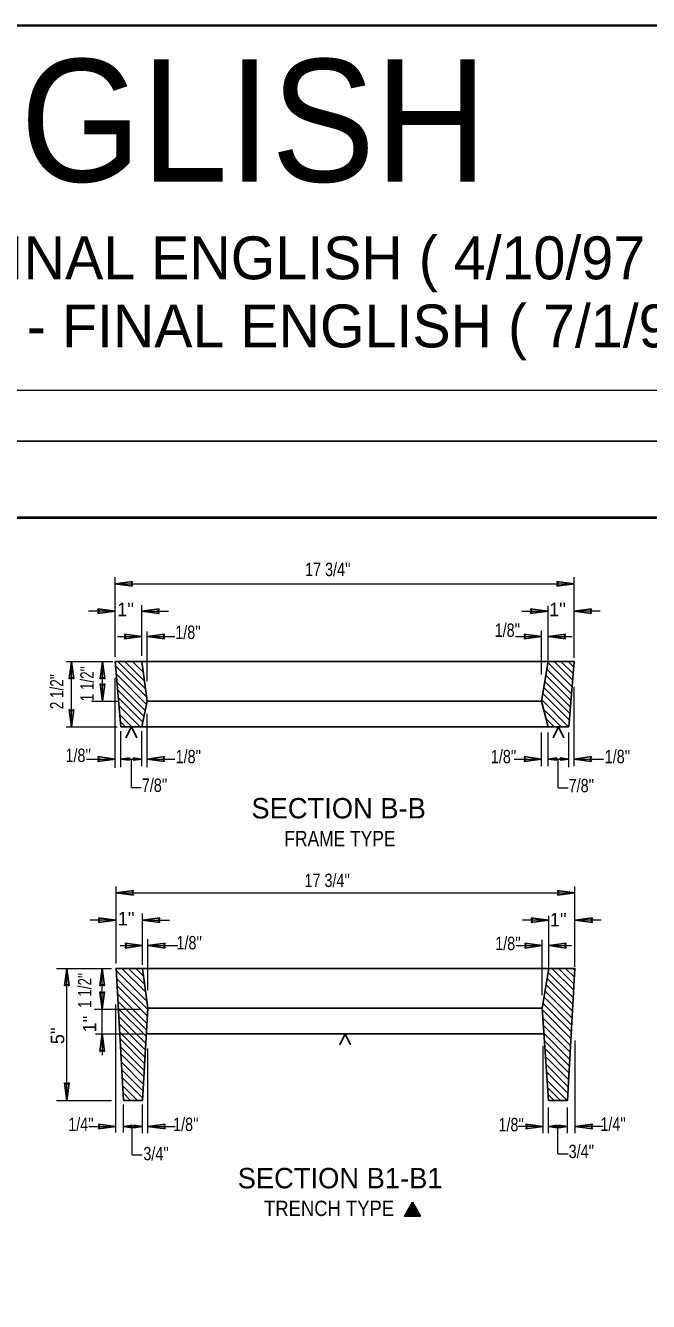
# Model space of a CAD drawing. Extents: x -399 to -31, y -119 to 153.
# Drawn here: x -174.2 to -113.2, y 28 to 153 of the extents above; entities that cross this region are included whole.
import ezdxf
from ezdxf.enums import TextEntityAlignment as Align

# ---------------------------------------------------------------- set-up
doc = ezdxf.new("R2010")
doc.units = 0
doc.header["$LTSCALE"] = 0.53
doc.layers.add('1', color=7, linetype='Continuous', lineweight=25)
doc.layers.add('60', color=7, linetype='Continuous')

msp = doc.modelspace()

# ---------------------------------------------------------------- hatches: boundary and pattern name
at = {"layer": '1'}
msp.add_hatch(color=256, dxfattribs=at).paths.add_polyline_path([(-136.3147, 37.7197), (-135.5352, 36.3697), (-137.0941, 36.3697)])

# ---------------------------------------------------------------- linework, layer by layer
at = {"layer": '1', "lineweight": 13}
for p, q in [((-396.6432, 117.2992), (-36.6433, 117.2992)), ((-165.4178, 91.1426), (-165.4178, 98.9597)), ((-120.4815, 91.074), (-120.4815, 98.9597)), ((-165.4178, 98.3083), (-120.4815, 98.3083)), ((-165.4178, 95.6284), (-168.0249, 95.6284)), ((-162.8189, 91.2654), (-162.8189, 96.2259)), ((-162.8189, 95.6284), (-160.2149, 95.6284)), ((-125.5924, 95.6284), (-123.042, 95.6284)), ((-123.0319, 90.8187), (-123.0319, 96.15)), ((-117.9397, 95.6284), (-120.4902, 95.6284)), ((-165.2081, 93.1399), (-162.8189, 93.1399)), ((-162.2935, 88.7769), (-162.2935, 93.644)), ((-162.2935, 93.1399), (-159.5707, 93.1399)), ((-126.2029, 93.1399), (-123.6696, 93.1399)), ((-123.6696, 89.415), (-123.6696, 93.7199)), ((-123.0319, 93.1399), (-120.664, 93.1399)), ((-170.2372, 90.7152), (-165.6527, 90.7152)), ((-169.6997, 84.3104), (-169.6997, 90.7152)), ((-166.669, 86.7989), (-166.669, 90.7152)), ((-162.2962, 87.1586), (-165.3762, 90.2387)), ((-162.4568, 88.0161), (-165.1559, 90.7152)), ((-162.6031, 88.834), (-164.4843, 90.7152)), ((-162.6759, 89.6494), (-163.7417, 90.7152)), ((-120.6805, 88.2161), (-123.0526, 90.5882)), ((-120.6387, 88.9142), (-122.4397, 90.7152)), ((-120.5763, 89.526), (-121.7655, 90.7152)), ((-120.527, 90.1847), (-121.0576, 90.7152)), ((-165.4178, 80.2964), (-165.4178, 89.0619)), ((-162.3563, 86.5014), (-165.3077, 89.4528)), ((-120.7848, 86.9062), (-123.2507, 89.372)), ((-120.7502, 87.5599), (-123.1223, 89.932)), ((-162.5473, 85.9579), (-165.2376, 88.6482)), ((-162.6028, 85.3337), (-165.1727, 87.9035)), ((-120.9735, 84.977), (-123.5472, 87.5507)), ((-120.8892, 85.5963), (-123.4487, 88.1557)), ((-120.8479, 86.2475), (-123.3517, 88.7512)), ((-120.4815, 80.4307), (-120.4815, 88.2027)), ((-167.7322, 86.7989), (-165.2422, 86.7989)), ((-162.7426, 84.7852), (-165.1069, 87.1495)), ((-162.9938, 84.3104), (-165.0376, 86.3542)), ((-121.0175, 84.3104), (-123.6467, 86.9396)), ((-163.8308, 84.3383), (-164.9603, 85.4677)), ((-162.2935, 80.3547), (-162.2935, 85.5866)), ((-121.7408, 84.3068), (-123.4755, 86.0415)), ((-122.4317, 84.3104), (-123.2387, 85.1174)), ((-170.2244, 84.297), (-165.2359, 84.297)), ((-164.408, 84.3104), (-164.9024, 84.8049)), ((-164.8593, 80.3547), (-164.8593, 83.8637)), ((-162.8189, 80.4307), (-162.8189, 83.8637)), ((-123.6696, 80.4307), (-123.6696, 83.7362)), ((-123.0319, 80.4307), (-123.0319, 83.7362)), ((-120.9916, 80.3547), (-120.9916, 83.7362)), ((-168.2413, 81.1442), (-165.4178, 81.1442)), ((-164.8593, 81.1442), (-162.8189, 81.1442)), ((-163.8246, 78.3662), (-163.8246, 81.1043)), ((-162.2935, 81.1442), (-159.5707, 81.1442)), ((-126.3451, 81.1442), (-123.6696, 81.1442)), ((-123.0319, 81.1442), (-120.9916, 81.1442)), ((-122.0231, 78.3269), (-122.0231, 81.065)), ((-120.4815, 81.1442), (-117.6033, 81.1442)), ((-163.8246, 78.3662), (-162.8743, 78.3662)), ((-122.0231, 78.3269), (-121.0728, 78.3269)), ((-165.341, 61.1166), (-165.341, 68.6602)), ((-165.341, 68.0319), (-120.4047, 68.0319)), ((-120.4047, 60.7976), (-120.4047, 68.6602)), ((-165.341, 65.352), (-167.9111, 65.352)), ((-162.7421, 60.989), (-162.7421, 66.0024)), ((-162.7421, 65.352), (-160.1139, 65.352)), ((-122.9796, 65.352), (-125.53, 65.352)), ((-122.9551, 60.5423), (-122.9551, 65.7746)), ((-117.8396, 65.352), (-120.39, 65.352)), ((-164.9306, 62.8635), (-162.7421, 62.8635)), ((-162.2167, 58.5005), (-162.2167, 63.4964)), ((-162.2167, 62.8635), (-159.2813, 62.8635)), ((-126.1403, 62.8635), (-123.5927, 62.8635)), ((-123.5927, 57.9993), (-123.5927, 63.4205)), ((-122.9551, 62.8635), (-120.7229, 62.8635)), ((-171.1668, 60.6366), (-165.7826, 60.6366)), ((-170.1668, 47.7028), (-170.1668, 60.6366)), ((-166.7071, 56.6329), (-166.7071, 60.6366)), ((-162.3087, 57.4059), (-165.3291, 60.4263)), ((-162.4366, 58.2865), (-164.7867, 60.6366)), ((-162.5277, 59.0392), (-164.1252, 60.6366)), ((-162.6645, 59.8832), (-163.4178, 60.6366)), ((-120.5662, 57.7867), (-123.0197, 60.2402)), ((-120.5183, 58.4828), (-122.672, 60.6366)), ((-120.4904, 59.1251), (-122.0018, 60.6366)), ((-120.4346, 59.7673), (-121.3037, 60.6366)), ((-162.2086, 56.5757), (-165.2852, 59.6522)), ((-162.2636, 55.9466), (-165.2441, 58.9271)), ((-120.6422, 56.4485), (-123.2177, 59.0239)), ((-120.602, 57.1425), (-123.1148, 59.6555)), ((-162.3453, 55.2755), (-165.1987, 58.1288)), ((-120.7181, 55.1102), (-123.4157, 57.8077)), ((-120.7136, 55.8023), (-123.3181, 58.4069)), ((-167.4436, 56.6329), (-162.9865, 56.6329)), ((-166.7071, 54.2048), (-166.7071, 56.6329)), ((-165.3679, 44.5527), (-165.3679, 57.0831)), ((-162.3444, 54.6132), (-165.159, 57.4278)), ((-162.3682, 53.9525), (-165.1178, 56.7021)), ((-120.794, 53.7718), (-123.5819, 56.5598)), ((-120.7694, 54.4619), (-123.5136, 57.2062)), ((-162.4252, 53.2798), (-165.074, 55.9286)), ((-162.4822, 52.6523), (-165.0328, 55.2029)), ((-120.881, 53.1495), (-123.5304, 55.7991)), ((-120.8699, 52.4335), (-123.4792, 55.0428)), ((-167.3603, 54.2048), (-162.7118, 54.2048)), ((-166.7071, 54.2048), (-166.7071, 52.1352)), ((-162.506, 51.9464), (-164.989, 54.4293)), ((-120.9368, 51.7533), (-123.425, 54.2417)), ((-162.5505, 51.3293), (-164.9492, 53.7279)), ((-162.5868, 50.613), (-164.9039, 52.9301)), ((-162.2278, 44.4767), (-162.2278, 52.7767)), ((-123.5178, 44.4767), (-123.5178, 53.0515)), ((-120.9457, 51.0953), (-123.3766, 53.526)), ((-121.0206, 50.441), (-123.3237, 52.7442)), ((-120.3777, 44.4767), (-120.3777, 53.5527)), ((-162.5961, 49.9835), (-164.8656, 52.2528)), ((-162.6677, 49.2796), (-164.8189, 51.4309)), ((-121.0217, 49.7569), (-123.2739, 52.0091)), ((-162.7328, 48.6605), (-164.7777, 50.7053)), ((-121.0763, 49.0727), (-123.2202, 51.2168)), ((-121.0976, 48.4186), (-123.1713, 50.4922)), ((-162.7485, 47.9462), (-164.7339, 49.9317)), ((-163.2799, 47.7252), (-164.6887, 49.1339)), ((-121.188, 47.7324), (-123.1148, 49.6593)), ((-121.7959, 47.7028), (-123.0686, 48.9753)), ((-171.1668, 47.7028), (-165.7826, 47.7028)), ((-163.9193, 47.7028), (-164.6489, 48.4324)), ((-122.4656, 47.7307), (-123.022, 48.287)), ((-164.6075, 44.5527), (-164.6075, 47.3064)), ((-162.7632, 44.4767), (-162.7632, 47.3064)), ((-122.9824, 44.4767), (-122.9824, 47.0123)), ((-121.1382, 44.4767), (-121.1382, 47.0123)), ((-167.9926, 45.1427), (-165.3679, 45.1427)), ((-164.6075, 45.1427), (-162.7632, 45.1427)), ((-163.75, 42.3692), (-163.75, 45.0381)), ((-162.2278, 45.1427), (-159.5351, 45.1427)), ((-123.5178, 45.1427), (-125.9187, 45.1427)), ((-121.1382, 45.1427), (-122.9824, 45.1427)), ((-122.0661, 42.461), (-122.0661, 45.1299)), ((-117.6744, 45.1427), (-120.3777, 45.1427)), ((-163.75, 42.3692), (-162.7811, 42.3692)), ((-122.0661, 42.461), (-121.0666, 42.461))]:
    msp.add_line(p, q, dxfattribs=at)
at = {"layer": '1', "lineweight": 40}
msp.add_line((-366.6432, 104.7992), (-41.6433, 104.7992), dxfattribs=at)
at = {"layer": '1'}
for p, q in [((-165.4178, 98.3083), (-163.7148, 98.5423)), ((-165.4178, 98.3083), (-163.7148, 98.0743)), ((-120.4815, 98.3083), (-122.1845, 98.5423)), ((-120.4815, 98.3083), (-122.1845, 98.0743)), ((-165.4178, 95.6284), (-167.1208, 95.8624)), ((-165.4178, 95.6284), (-167.1208, 95.3944)), ((-162.8189, 95.6284), (-161.1159, 95.8624)), ((-162.8189, 95.6284), (-161.1159, 95.3944)), ((-123.042, 95.6284), (-124.745, 95.8624)), ((-123.042, 95.6284), (-124.745, 95.3944)), ((-120.4902, 95.6284), (-118.7872, 95.8624)), ((-120.4902, 95.6284), (-118.7872, 95.3944)), ((-162.8189, 93.1399), (-164.5219, 93.3739)), ((-162.8189, 93.1399), (-164.5219, 92.9059)), ((-162.2935, 93.1399), (-160.5905, 93.3739)), ((-162.2935, 93.1399), (-160.5905, 92.9059)), ((-123.6696, 93.1399), (-125.3726, 93.3739)), ((-123.6696, 93.1399), (-125.3726, 92.9059)), ((-123.0319, 93.1399), (-121.3289, 93.3739)), ((-123.0319, 93.1399), (-121.3289, 92.9059)), ((-169.6997, 90.7152), (-169.9338, 89.0122)), ((-169.6997, 90.7152), (-169.9338, 89.0122)), ((-169.6997, 90.7152), (-169.4657, 89.0122)), ((-169.6997, 90.7152), (-169.4657, 89.0122)), ((-166.669, 90.7152), (-166.903, 89.0122)), ((-166.669, 90.7152), (-166.435, 89.0122)), ((-162.8189, 90.7152), (-123.0319, 90.7152)), ((-166.669, 86.7989), (-166.903, 88.5019)), ((-166.669, 86.7989), (-166.435, 88.5019)), ((-162.2935, 86.7989), (-123.6696, 86.7989)), ((-169.6997, 84.3104), (-169.9338, 86.0134)), ((-169.6997, 84.3104), (-169.4657, 86.0134)), ((-164.3652, 83.2172), (-163.8391, 84.3104)), ((-163.313, 83.2172), (-163.8391, 84.3104)), ((-162.8189, 84.3104), (-123.0319, 84.3104)), ((-122.5378, 83.2172), (-122.0117, 84.3104)), ((-121.4857, 83.2172), (-122.0117, 84.3104)), ((-165.4178, 81.1442), (-167.1208, 81.3782)), ((-162.2935, 81.1442), (-160.5905, 81.3782)), ((-123.6696, 81.1442), (-125.3726, 81.3782)), ((-120.4815, 81.1442), (-118.7785, 81.3782)), ((-165.4178, 81.1442), (-167.1208, 80.9102)), ((-164.8593, 81.1442), (-164.0078, 81.2613)), ((-164.8593, 81.1442), (-164.0078, 81.0272)), ((-162.8189, 81.1442), (-163.6704, 81.2613)), ((-162.8189, 81.1442), (-163.6704, 81.0272)), ((-162.2935, 81.1442), (-160.5905, 80.9102)), ((-123.6696, 81.1442), (-125.3726, 80.9102)), ((-123.0319, 81.1442), (-122.1804, 81.2613)), ((-123.0319, 81.1442), (-122.1804, 81.0272)), ((-120.9916, 81.1442), (-121.8431, 81.2613)), ((-120.9916, 81.1442), (-121.8431, 81.0272)), ((-120.4815, 81.1442), (-118.7785, 80.9102)), ((-165.341, 68.0319), (-163.638, 68.2659)), ((-165.341, 68.0319), (-163.638, 67.7979)), ((-120.4047, 68.0319), (-122.1077, 68.2659)), ((-120.4047, 68.0319), (-122.1077, 67.7979)), ((-165.341, 65.352), (-167.044, 65.586)), ((-165.341, 65.352), (-167.044, 65.118)), ((-162.7421, 65.352), (-161.0391, 65.586)), ((-162.7421, 65.352), (-161.0391, 65.118)), ((-122.9796, 65.352), (-124.6826, 65.586)), ((-122.9796, 65.352), (-124.6826, 65.586)), ((-122.9796, 65.352), (-124.6826, 65.118)), ((-122.9796, 65.352), (-124.6826, 65.118)), ((-120.39, 65.352), (-118.687, 65.586)), ((-120.39, 65.352), (-118.687, 65.118)), ((-162.7421, 62.8635), (-164.4451, 63.0975)), ((-162.7421, 62.8635), (-164.4451, 62.6295)), ((-162.2167, 62.8635), (-160.5137, 63.0975)), ((-162.2167, 62.8635), (-160.5137, 62.6295)), ((-123.5927, 62.8635), (-125.2957, 63.0975)), ((-123.5927, 62.8635), (-125.2957, 62.6295)), ((-122.9551, 62.8635), (-121.2521, 63.0975)), ((-122.9551, 62.8635), (-121.2521, 62.6295)), ((-170.1668, 60.6366), (-170.4007, 58.9336)), ((-170.1668, 60.6366), (-169.9327, 58.9336)), ((-166.7071, 60.6366), (-166.9411, 58.9336)), ((-166.7071, 60.6366), (-166.4731, 58.9336)), ((-162.7421, 60.6366), (-122.9551, 60.6366)), ((-120.4145, 60.4634), (-120.5877, 60.6366)), ((-166.7071, 56.6329), (-166.9411, 58.3359)), ((-166.7071, 56.6329), (-166.4731, 58.3359)), ((-162.2167, 56.7203), (-123.5927, 56.7203)), ((-166.7071, 54.2048), (-166.9411, 52.5018)), ((-166.7071, 54.2048), (-166.4731, 52.5018)), ((-162.3675, 54.2317), (-123.4243, 54.2317)), ((-143.422, 53.1386), (-142.8959, 54.2317)), ((-142.3698, 53.1386), (-142.8959, 54.2317)), ((-170.1668, 47.7028), (-170.4007, 49.4057)), ((-170.1668, 47.7028), (-169.9327, 49.4057)), ((-165.3679, 45.1427), (-167.0709, 45.3768)), ((-165.3679, 45.1427), (-167.0709, 44.9087)), ((-164.6075, 45.1427), (-163.756, 45.2597)), ((-164.6075, 45.1427), (-163.756, 45.0257)), ((-162.7632, 45.1427), (-163.6147, 45.2597)), ((-162.7632, 45.1427), (-163.6147, 45.0257)), ((-162.2278, 45.1427), (-160.5248, 45.3768)), ((-162.2278, 45.1427), (-160.5248, 44.9087)), ((-123.5178, 45.1427), (-125.2208, 45.3768)), ((-123.5178, 45.1427), (-125.2208, 44.9087)), ((-122.9824, 45.1427), (-122.1309, 45.2597)), ((-122.9824, 45.1427), (-122.1309, 45.0257)), ((-121.1382, 45.1427), (-121.9897, 45.2597)), ((-121.1382, 45.1427), (-121.9897, 45.0257)), ((-120.3777, 45.1427), (-118.6748, 45.3768)), ((-120.3777, 45.1427), (-118.6748, 44.9087))]:
    msp.add_line(p, q, dxfattribs=at)
at = {"layer": '1', "lineweight": 35}
msp.add_lwpolyline([(-399.4453, -118.8623), (-31.1567, -118.8623), (-31.1567, 153.0143), (-399.4453, 153.0143)], close=True, dxfattribs=at)
at = {"layer": '1'}
for points in [[(-381.6432, -107.7008), (-381.6432, 112.2992), (-36.6433, 112.2992)], [(-163.7148, 98.5423), (-163.8466, 98.3059), (-163.7148, 98.0743)], [(-122.1845, 98.0743), (-122.0527, 98.3107), (-122.1845, 98.5423)], [(-167.1208, 95.3944), (-166.9891, 95.6308), (-167.1208, 95.8624)], [(-161.1159, 95.8624), (-161.2477, 95.626), (-161.1159, 95.3944)], [(-124.745, 95.3944), (-124.6132, 95.6308), (-124.745, 95.8624)], [(-118.7872, 95.8624), (-118.9189, 95.626), (-118.7872, 95.3944)], [(-164.5219, 92.9059), (-164.3902, 93.1423), (-164.5219, 93.3739)], [(-160.5905, 93.3739), (-160.7223, 93.1375), (-160.5905, 92.9059)], [(-125.3726, 92.9059), (-125.2408, 93.1423), (-125.3726, 93.3739)], [(-121.3289, 93.3739), (-121.4607, 93.1375), (-121.3289, 92.9059)], [(-169.4657, 89.0122), (-169.7022, 89.144), (-169.9338, 89.0122)], [(-169.4657, 89.0122), (-169.7022, 89.144), (-169.9338, 89.0122)], [(-166.435, 89.0122), (-166.6714, 89.144), (-166.903, 89.0122)], [(-166.903, 88.5019), (-166.6666, 88.3702), (-166.435, 88.5019)], [(-169.9338, 86.0134), (-169.6973, 85.8817), (-169.4657, 86.0134)], [(-167.1208, 80.9102), (-166.9891, 81.1467), (-167.1208, 81.3782)], [(-160.5905, 81.3782), (-160.7223, 81.1418), (-160.5905, 80.9102)], [(-125.3726, 80.9102), (-125.2408, 81.1467), (-125.3726, 81.3782)], [(-118.7785, 81.3782), (-118.9102, 81.1418), (-118.7785, 80.9102)], [(-164.0078, 81.2613), (-164.0737, 81.143), (-164.0078, 81.0272)], [(-163.6704, 81.0272), (-163.6045, 81.1455), (-163.6704, 81.2613)], [(-122.1804, 81.2613), (-122.2463, 81.143), (-122.1804, 81.0272)], [(-121.8431, 81.0272), (-121.7772, 81.1455), (-121.8431, 81.2613)], [(-163.638, 68.2659), (-163.7697, 68.0295), (-163.638, 67.7979)], [(-122.1077, 67.7979), (-121.9759, 68.0343), (-122.1077, 68.2659)], [(-167.044, 65.118), (-166.9123, 65.3544), (-167.044, 65.586)], [(-161.0391, 65.586), (-161.1708, 65.3496), (-161.0391, 65.118)], [(-124.6826, 65.118), (-124.5508, 65.3544), (-124.6826, 65.586)], [(-124.6826, 65.118), (-124.5508, 65.3544), (-124.6826, 65.586)], [(-118.687, 65.586), (-118.8187, 65.3496), (-118.687, 65.118)], [(-164.4451, 62.6295), (-164.3133, 62.8659), (-164.4451, 63.0975)], [(-160.5137, 63.0975), (-160.6454, 62.8611), (-160.5137, 62.6295)], [(-125.2957, 62.6295), (-125.164, 62.8659), (-125.2957, 63.0975)], [(-121.2521, 63.0975), (-121.3838, 62.8611), (-121.2521, 62.6295)], [(-169.9327, 58.9336), (-170.1692, 59.0653), (-170.4007, 58.9336)], [(-166.4731, 58.9336), (-166.7095, 59.0653), (-166.9411, 58.9336)], [(-166.9411, 58.3359), (-166.7047, 58.2042), (-166.4731, 58.3359)], [(-166.4731, 52.5018), (-166.7095, 52.6336), (-166.9411, 52.5018)], [(-170.4007, 49.4057), (-170.1643, 49.274), (-169.9327, 49.4057)], [(-167.0709, 44.9087), (-166.9392, 45.1452), (-167.0709, 45.3768)], [(-163.756, 45.2597), (-163.8218, 45.1415), (-163.756, 45.0257)], [(-163.6147, 45.0257), (-163.5488, 45.144), (-163.6147, 45.2597)], [(-160.5248, 45.3768), (-160.6566, 45.1403), (-160.5248, 44.9087)], [(-125.2208, 44.9087), (-125.0891, 45.1452), (-125.2208, 45.3768)], [(-122.1309, 45.2597), (-122.1968, 45.1415), (-122.1309, 45.0257)], [(-121.9897, 45.0257), (-121.9238, 45.144), (-121.9897, 45.2597)], [(-118.6748, 45.3768), (-118.8065, 45.1403), (-118.6748, 44.9087)]]:
    msp.add_lwpolyline(points, dxfattribs=at)
for points in [[(-162.2935, 86.7989), (-162.8189, 90.7152), (-165.4178, 90.7152), (-164.8593, 84.3104), (-162.8189, 84.3104)], [(-120.9916, 84.3104), (-120.4815, 90.7152), (-123.0319, 90.7152), (-123.6696, 86.7989), (-123.0319, 84.3104)], [(-162.2167, 56.7203), (-162.7421, 60.6366), (-165.341, 60.6366), (-164.6075, 47.7028), (-162.7632, 47.7028)], [(-121.1382, 47.7028), (-120.4047, 60.6366), (-122.9551, 60.6366), (-123.5927, 56.7203), (-122.9824, 47.7028)], [(-136.3147, 37.7197), (-135.5352, 36.3697), (-137.0941, 36.3697)]]:
    msp.add_lwpolyline(points, close=True, dxfattribs=at)

# ---------------------------------------------------------------- texts
for s, height, width, p in [('1999 SPECS. FINAL ENGLISH', 12, 0.95, (-341.6312, 137.7161)), ("17 3/4''", 1.315, 0.8, (-146.8233, 99.067)), ("1/8''", 1.315, 0.8, (-159.5408, 92.9057)), ("1/8''", 1.315, 0.8, (-128.2616, 93.1154)), ("1/8''", 1.315, 0.8, (-170.291, 80.8517)), ("1/8''", 1.315, 0.8, (-159.5079, 80.7292)), ("1/8''", 1.315, 0.8, (-128.6292, 80.7291)), ("1/8''", 1.315, 0.8, (-117.4785, 80.7291)), ("7/8''", 1.315, 0.8, (-162.8129, 77.9253)), ("7/8''", 1.315, 0.8, (-121.0114, 77.886)), ('FRAME TYPE', 1.5, 0.85, (-148.8597, 72.6021)), ("17 3/4''", 1.315, 0.8, (-146.8797, 68.6025)), ("1/8''", 1.315, 0.8, (-159.4183, 62.4917)), ("1/8''", 1.315, 0.8, (-128.2027, 62.4179)), ("1/4''", 1.315, 0.8, (-170.0215, 44.7026)), ("1/8''", 1.315, 0.8, (-159.7494, 44.7018)), ("1/8''", 1.315, 0.8, (-127.8824, 44.6688)), ("1/4''", 1.315, 0.8, (-117.9073, 44.7142)), ("3/4''", 1.315, 0.8, (-162.6638, 41.8259)), ("3/4''", 1.315, 0.8, (-121.0106, 42.0403)), ('TRENCH TYPE', 1.5, 0.9, (-150.8433, 36.3719))]:
    msp.add_text(s, height=height, dxfattribs=dict(at, width=width)).set_placement(p)
for p in [(-165.2235, 95.1422), (-122.9251, 95.1427), (-165.1704, 64.8537), (-122.8408, 64.7567)]:
    msp.add_text("1''", height=1.315, dxfattribs=at).set_placement(p)
at = {"layer": '1', "width": 0.75}
for s, p in [("1 1/2''", (-167.5301, 86.8028)), ("2 1/2''", (-170.4882, 86.0289)), ("1 1/2''", (-167.7548, 56.7559))]:
    msp.add_text(s, height=1.315, rotation=90, dxfattribs=at).set_placement(p)
at = {"layer": '1'}
for s, p in [('SECTION B-B', (-143.5398, 75.3252)), ('SECTION B1-B1', (-143.3959, 39.0825))]:
    msp.add_text(s, height=2, dxfattribs=at).set_placement(p, align=Align.CENTER)
for s, p in [("1''", (-167.2777, 54.3586)), ("5''", (-170.4183, 53.21))]:
    msp.add_text(s, height=1.315, rotation=90, dxfattribs=at).set_placement(p)
at = {"layer": '60'}
for s, p in [('( p.    96 ) CAST INLET GRATE - ( CIG- 1- 3 ) - FINAL ENGLISH ( 4/10/97 )', (-298.2799, 128.1497)), ('( p. R-96E ) CAST INLET GRATE - ( CIG-2-00E ) - FINAL ENGLISH ( 7/1/99 )', (-298.2799, 121.4784))]:
    msp.add_text(s, height=4.2, dxfattribs=at).set_placement(p)

doc.saveas('drawing.dxf')
